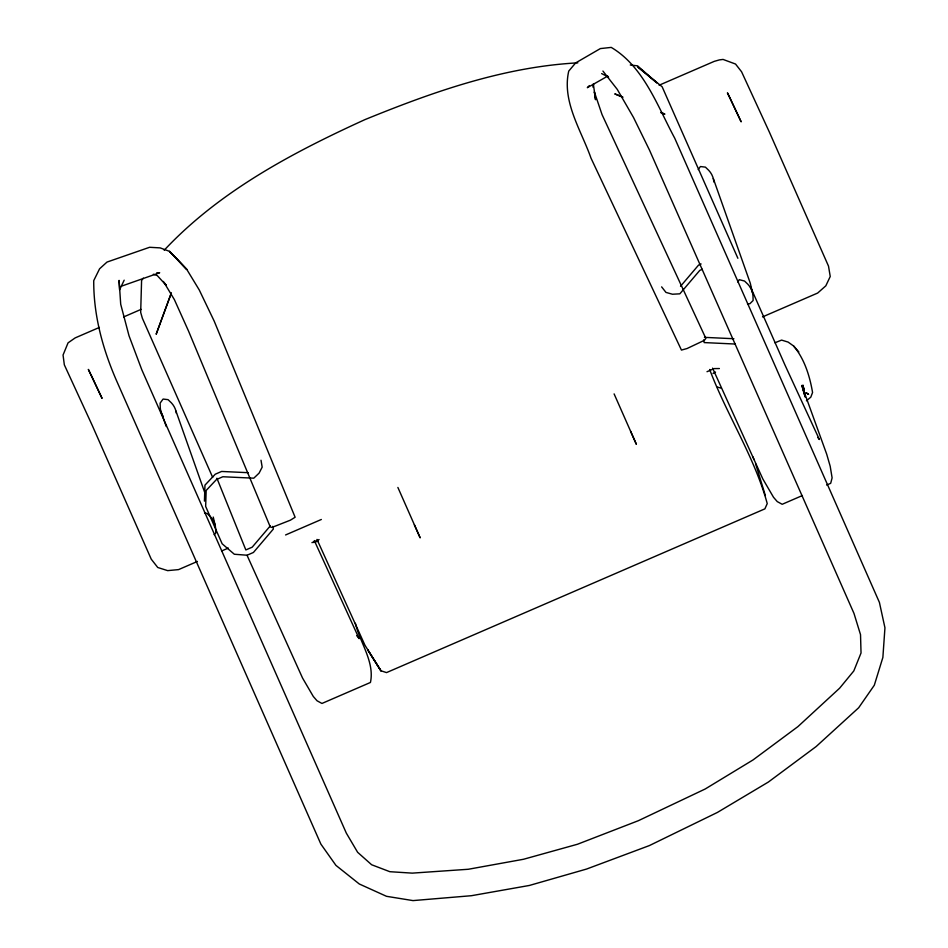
<?xml version="1.0" encoding="UTF-8"?>
<svg xmlns="http://www.w3.org/2000/svg" width="948" height="948" viewBox="0 0 948 948"><rect width="100%" height="100%" fill="white"/><g stroke="black" fill="none" stroke-linecap="round" stroke-linejoin="round"><path stroke-width="1.42" d="M204.436 501.125L204.958 485.151L215.279 474.201L221.631 471.452L248.139 472.685M804.023 393.776L804.023 388.088L803.312 390.801M592.856 87.062L593.543 84.348M171.007 294.058L156.159 334.253L171.363 292.742M124.176 280.181L119.567 289.839L119.093 280.395L120.704 304.225L129.011 335.758L141.833 369.839L346.304 833.091L357.621 852.288L371.64 864.754L389.853 871.698L412.25 873.132L468.288 869.269L523.521 859.267L577.474 844.253L638.395 820.684L705.194 788.997L752.973 759.976L797.908 726.63L839.632 688.189L853.804 670.947L861.033 652.994L860.523 634.674L853.982 613.415L649.51 150.151L633.501 117.457L617.243 89.361L602.916 71.041M737.9 282.077L739.191 279.66L744.547 281.046L747.854 284.246A19.73 19.351 -13 0 1 752.996 295.918L753.127 300.504L749.832 303.775L747.51 303.858M143.29 278.143L141.584 280.49L140.683 312.39L142.366 318.255L212.672 477.377M698.214 169.573L700.43 166.528L705.43 167.144L708.737 170.344A19.73 19.351 -13 0 1 713.88 182.016M270.251 525.95L252.204 547.174L245.84 549.935L216.914 478.254M680.522 286.296L698.569 265.073L701.117 263.971M589.395 85.569L587.322 87.69L607.751 76.077M214.13 534.66L215.777 533.025L215.646 528.439A19.73 19.351 -13 0 0 210.503 516.779L207.197 513.567L204.519 512.868M164.182 250.236C219.462 191.283 292.221 152.77 364.956 119.614C432.94 91.873 503.921 66.798 577.818 62.852M806.416 400.814L810.801 397.153L812.566 392.496C809.782 376.107 804.437 358.782 793.595 345.996L788.108 342.086L781.59 340.095L774.943 342.785M713.015 373.476L715.527 372.043M99.386 327.427L75.165 337.903L68.055 342.856L63.054 355.026L64.334 364.838L92.205 425.356L151.253 559.19L157.759 567.496L167.654 570.625L178.568 569.606L197.397 561.453M123.596 316.952L141.086 309.38M659.109 85.225L714.271 61.359L719.342 59.914L723.051 59.428L735.53 64.037L741.585 71.775L769.456 132.293L828.505 266.127L830.235 276.496L825.827 285.822L817.662 293.05L762.512 316.916M702.338 269.268L699.79 270.37L679.846 293.821L672.464 294.236L665.97 292.411L661.633 286.877M221.619 550.978L228.338 548.062M285.585 534.956L321.348 519.48M311.939 542.659L319.097 539.566M707.007 371.711L714.152 368.606L719.39 368.535M802.399 495.543L782.195 504.289L777.265 501.611L773.532 497.297L762.796 478.894L712.576 368.132M826.644 485.056L830.685 483.314L832.107 477.875L830.187 466.226L826.703 454.199L801.83 385.433L805.065 396.714M121.225 286.249L159.667 272.74L156.74 272.787M313.634 542.517L317.793 541.225M704.447 337.358L733.906 338.732M735.127 344.029L704.198 342.584L703.594 339.941M630.278 64.997L637.589 65.85L656.739 82.701M717.47 387.104L721.369 388.194M153.339 274.233L157.249 275.56L166.303 285.443L164.845 283.298M660.875 112.551L664.892 114.115L660.827 112.48M622.907 97.158L614.778 93.876L622.563 97.123M601.636 73.577L608.592 77.132M656.62 82.725L637.862 67.012L662.131 86.754L737.876 258.271M798.844 351.957L793.595 345.996M817.757 437.466L819.38 439.505L784.944 364.98L750.389 286.651M356.697 635.598L359.138 638.656L314.309 540.585M163.4 281.449L174.385 299.627L188.498 330.994L270.263 526.91L271.969 527.42L290.396 520.179L295.124 517.241L214.201 321.135L199.258 289.958L186.839 269.516L169.538 251.362L160.165 247.89L149.594 247.286L106.994 262.075L99.587 268.794L93.733 280.632C93.52 315.009 102.585 348.449 116.177 379.852L320.874 844.099L335.936 865.382L359.304 883.998L386.5 896.31L413.008 900.6L471.429 895.706L529.387 885.456L586.528 869.067L649.38 845.58L717.423 812.424L768.39 782.029L816.157 746.538L858.675 707.753L874.305 685.238L882.872 657.438L884.946 627.813L879.412 602.407L674.715 138.159C657.533 106.342 643.846 66.704 611.235 47.4L600.357 48.585L575.649 62.912L568.741 71.088C561.749 101.578 581.302 130.469 590.983 158.103L681.446 350.073L687.051 348.532L704.388 340.308L705.857 338.412L602.039 114.578L594.349 91.909L595.545 99.694L593.341 83.922M90.522 373.808L88.33 369.4L102.064 398.385L91.079 374.91M630.574 431.233L636.369 444.304L614.103 393.894M414.371 524.801L420.165 537.86L397.887 487.45M709.661 369.483C726.796 415.034 754.454 456.592 767.228 503.589L764.894 508.863L386.523 672.594L380.906 670.757L364.992 645.304L316.988 539.412M247.049 555.303L302.554 678.057L313.29 696.46L317.023 700.762L321.953 703.452L370.443 682.465C374.839 662.024 359.896 642.495 355.382 623.263M752.973 456.877L754.004 459.602M755.556 463.691L765.391 495.638M713.311 178.568L750.283 283.203L752.416 292.47M175.961 411.088L205.041 493.398M160.84 411.148L166.256 426.493M803.797 391.37L802.944 385.066L805.184 396.88M272.763 526.365L273.368 529.02L253.424 552.471L247.061 555.22L234.334 554.248L222.14 543.773L205.657 506.422L206.178 490.448L216.499 479.498L222.851 476.749L253.78 478.183L259.112 473.099L262.169 467.151L261.008 460.23M213.241 517.051L215.078 524.991M803.75 390.671L803.999 393.432M163.246 416.587A19.73 19.351 -13 0 1 160.259 407.687L160.129 403.101L163.08 399.049L168.08 399.665L171.387 402.864A19.73 19.351 -13 0 1 176.411 413.375M808.514 394.332L806.191 392.78L808.514 394.332M176.079 258.14L169.538 251.362L186.839 269.516L176.079 258.14M380.906 670.757L367.729 649.842L380.906 670.757M730.173 98.355L727.424 92.845L741.158 121.842L730.173 98.355"/></g></svg>
